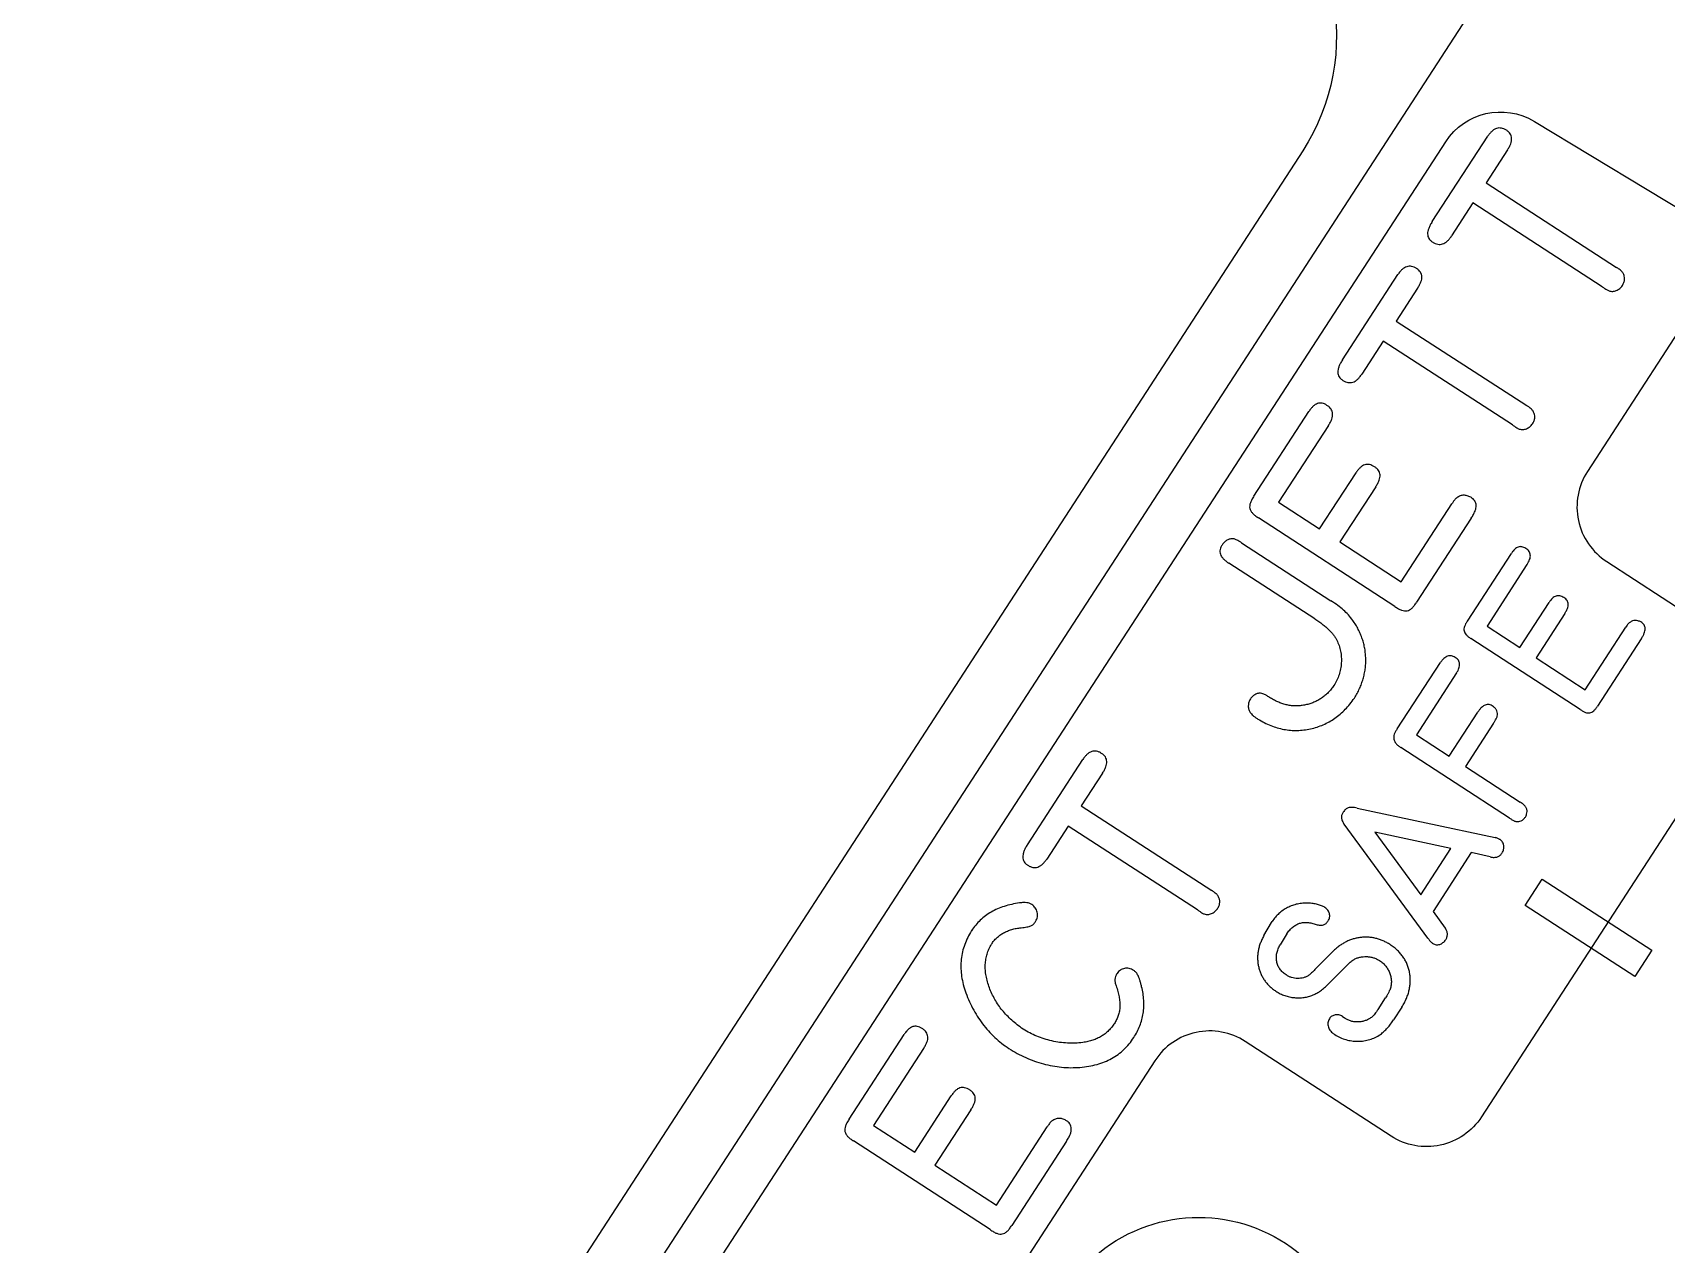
# Model space of a CAD drawing. Header units: millimetres. Extents: x -219 to 14, y 168 to 388.
# Drawn here: x -126.39 to -86.7, y 334.68 to 364.14 of the extents above; entities that cross this region are included whole.
import ezdxf

# ---------------------------------------------------------------- set-up
doc = ezdxf.new("R2010")
doc.units = ezdxf.units.MM
doc.layers.get('0').update_dxf_attribs({"linetype": 'CONTINUOUS'})

msp = doc.modelspace()

# ---------------------------------------------------------------- linework, layer by layer
for p, q in [((-92.385, 359.544), (-91.035, 361.62)), ((-90.558, 361.286), (-91.076, 360.489)), ((-91.076, 360.489), (-87.907, 358.431)), ((-91.394, 360), (-91.915, 359.195)), ((-88.254, 357.962), (-91.394, 360)), ((-94.567, 356.183), (-93.217, 358.259)), ((-92.74, 357.926), (-93.258, 357.128)), ((-93.258, 357.128), (-90.089, 355.07)), ((-93.576, 356.639), (-94.097, 355.835)), ((-90.436, 354.601), (-93.576, 356.639)), ((-96.716, 352.873), (-95.379, 354.93)), ((-94.907, 354.589), (-96.12, 352.721)), ((-95.121, 352.073), (-94.233, 353.44)), ((-93.759, 353.1), (-94.632, 351.755)), ((-96.12, 352.721), (-95.121, 352.073)), ((-93.138, 350.785), (-91.906, 352.682)), ((-93.291, 350.189), (-96.608, 352.342)), ((-91.436, 352.336), (-92.764, 350.29)), ((-97.017, 351.737), (-94.847, 350.327)), ((-94.632, 351.755), (-93.138, 350.785)), ((-91.53, 349.834), (-90.461, 351.479)), ((-95.236, 349.885), (-97.329, 351.243)), ((-90.083, 351.207), (-91.053, 349.712)), ((-90.254, 349.193), (-89.544, 350.287)), ((-89.165, 350.015), (-89.863, 348.939)), ((-88.79, 347.686), (-91.444, 349.409)), ((-91.053, 349.712), (-90.254, 349.193)), ((-88.668, 348.163), (-87.682, 349.681)), ((-87.306, 349.404), (-88.369, 347.767)), ((-89.863, 348.939), (-88.668, 348.163)), ((-93.234, 347.21), (-92.184, 348.825)), ((-91.793, 348.572), (-92.77, 347.068)), ((-91.971, 346.549), (-91.276, 347.62)), ((-90.894, 347.352), (-91.58, 346.295)), ((-92.77, 347.068), (-91.971, 346.549)), ((-90.504, 345.04), (-93.15, 346.757)), ((-102.222, 344.394), (-100.873, 346.47)), ((-91.58, 346.295), (-90.25, 345.431)), ((-100.396, 346.136), (-100.913, 345.339)), ((-100.913, 345.339), (-97.744, 343.281)), ((-94.208, 345.285), (-90.856, 344.57)), ((-101.231, 344.85), (-101.752, 344.045)), ((-98.091, 342.811), (-101.231, 344.85)), ((-92.49, 342.126), (-94.523, 344.894)), ((-91.435, 344.202), (-92.363, 342.774)), ((-90.975, 344.099), (-91.435, 344.202)), ((-92.363, 342.774), (-92.067, 342.365)), ((-103.577, 342.306), (-103.577, 342.305)), ((-96.475, 342.185), (-96.291, 342.501)), ((-96.291, 342.501), (-96.272, 342.529)), ((-95.93, 342.206), (-96.08, 341.964)), ((-95.914, 342.23), (-95.93, 342.206)), ((-95.234, 341.359), (-94.795, 341.804)), ((-94.467, 341.453), (-94.909, 341.012)), ((-93.702, 340.391), (-93.517, 340.674)), ((-94.564, 340.219), (-94.526, 340.194)), ((-93.121, 340.447), (-93.323, 340.138)), ((-106.553, 337.723), (-105.217, 339.78)), ((-104.744, 339.439), (-105.957, 337.571)), ((-104.958, 336.922), (-104.07, 338.29)), ((-103.596, 337.95), (-104.47, 336.605)), ((-105.957, 337.571), (-104.958, 336.922)), ((-102.975, 335.635), (-101.743, 337.532)), ((-103.128, 335.039), (-106.445, 337.192)), ((-101.273, 337.185), (-102.601, 335.14)), ((-104.47, 336.605), (-102.975, 335.635))]:
    msp.add_line(p, q)
for points in [[(-68.916, 253.003), (-51.637, 279.616, 0.414214), (-51.861, 280.67), (-60.542, 286.307, -0.414214), (-62.036, 293.334), (-48.626, 313.987, -0.334226), (-42.887, 316.081), (-25.874, 310.906, -0.128396), (-23.687, 309.562), (-1.478, 286.414, 0.524399), (-0.24, 286.614), (14.326, 317.158, 0.376373), (14.053, 318.126), (-5.672, 330.933, -0.404795), (-6.66, 335.239, 0.404795), (-6.897, 336.272), (-86.68, 388.075, 0.414214), (-87.734, 387.851), (-99.007, 370.489, 0.414214), (-98.783, 369.435), (-97.025, 368.294, -0.414214), (-95.531, 361.266), (-163.24, 256.987, 0.414214)], [(-160.595, 258.147), (-81.059, 380.64, -0.414214), (-78.863, 381.107), (-32.262, 350.849)]]:
    msp.add_lwpolyline(points, format="xyb")
for points in [[(-88.611, 353.473, 0.414214), (-88.144, 351.277), (-85.45, 349.528, -0.414214), (-84.983, 347.332), (-91.187, 337.777, -0.414214), (-93.383, 337.31), (-96.927, 339.611, 0.414214), (-99.123, 339.144), (-107.414, 326.375, -0.414214), (-109.61, 325.908), (-112.181, 327.577, -0.414214), (-112.648, 329.773), (-92.056, 361.487, -0.404876), (-89.903, 361.981), (-85.794, 359.496, -0.423613), (-85.509, 358.251)], [(-102.675, 324.62), (-97.702, 327.658, -4.314114), (-94.814, 329.422), (-94.471, 329.632, -0.288725), (-94.201, 329.628), (-89.77, 326.751, -0.414214), (-89.303, 324.555), (-90.889, 322.111, -0.112084), (-91.393, 321.621), (-98.607, 317.214, -0.29717), (-100.34, 317.265), (-104.075, 319.859, -0.414214), (-104.473, 322.068), (-102.751, 324.548, -0.104215)]]:
    msp.add_lwpolyline(points, format="xyb", close=True)
for points in [[(-93.78, 344.703), (-92.658, 343.175), (-91.929, 344.299)], [(-90.127, 342.918), (-89.712, 343.557), (-87.049, 341.828), (-87.464, 341.189)]]:
    msp.add_lwpolyline(points, close=True)
for points, knots in [([(-90.581, 361.766), (-90.602, 361.778), (-90.64, 361.801), (-90.703, 361.818), (-90.764, 361.824), (-90.823, 361.811), (-90.881, 361.785), (-90.935, 361.743), (-90.988, 361.688), (-91.019, 361.644), (-91.035, 361.62)], [0, 0, 0, 0, 0.130829, 0.247349, 0.357249, 0.465448, 0.577582, 0.702496, 0.841047, 1, 1, 1, 1]), ([(-90.558, 361.286), (-90.542, 361.312), (-90.511, 361.361), (-90.478, 361.435), (-90.457, 361.503), (-90.453, 361.568), (-90.463, 361.627), (-90.489, 361.68), (-90.528, 361.729), (-90.563, 361.753), (-90.581, 361.766)], [0, 0, 0, 0, 0.168067, 0.313873, 0.443459, 0.557405, 0.664641, 0.767971, 0.878026, 1, 1, 1, 1]), ([(-92.385, 359.544), (-92.402, 359.516), (-92.435, 359.464), (-92.47, 359.385), (-92.492, 359.313), (-92.5, 359.246), (-92.491, 359.185), (-92.467, 359.129), (-92.426, 359.082), (-92.392, 359.058), (-92.373, 359.045)], [0, 0, 0, 0, 0.174047, 0.323777, 0.455577, 0.569309, 0.675346, 0.776885, 0.882429, 1, 1, 1, 1]), ([(-92.373, 359.045), (-92.353, 359.033), (-92.314, 359.01), (-92.251, 358.993), (-92.19, 358.986), (-92.13, 359.001), (-92.072, 359.026), (-92.017, 359.07), (-91.963, 359.126), (-91.931, 359.171), (-91.915, 359.195)], [0, 0, 0, 0, 0.129367, 0.244583, 0.353255, 0.461557, 0.575019, 0.700289, 0.84096, 1, 1, 1, 1]), ([(-92.763, 358.405), (-92.784, 358.417), (-92.822, 358.44), (-92.885, 358.457), (-92.946, 358.463), (-93.005, 358.451), (-93.063, 358.425), (-93.117, 358.383), (-93.17, 358.328), (-93.201, 358.283), (-93.217, 358.259)], [0, 0, 0, 0, 0.130829, 0.247349, 0.357249, 0.465448, 0.577582, 0.702496, 0.841047, 1, 1, 1, 1]), ([(-92.74, 357.926), (-92.724, 357.951), (-92.693, 358), (-92.66, 358.074), (-92.639, 358.143), (-92.635, 358.207), (-92.645, 358.267), (-92.671, 358.32), (-92.71, 358.368), (-92.745, 358.392), (-92.763, 358.405)], [0, 0, 0, 0, 0.168067, 0.313873, 0.443459, 0.557405, 0.664641, 0.767971, 0.878026, 1, 1, 1, 1]), ([(-87.748, 358.293), (-87.755, 358.304), (-87.77, 358.325), (-87.801, 358.357), (-87.847, 358.392), (-87.884, 358.416), (-87.907, 358.431)], [0, 0, 0, 0, 0.180688, 0.369676, 0.62249, 1, 1, 1, 1]), ([(-87.765, 357.99), (-87.75, 358.015), (-87.723, 358.063), (-87.708, 358.143), (-87.714, 358.222), (-87.736, 358.269), (-87.748, 358.293)], [0, 0, 0, 0, 0.271625, 0.513707, 0.751405, 1, 1, 1, 1]), ([(-88.254, 357.962), (-88.233, 357.947), (-88.198, 357.923), (-88.153, 357.895), (-88.119, 357.876), (-88.098, 357.866), (-88.088, 357.861)], [0, 0, 0, 0, 0.401467, 0.649783, 0.824414, 1, 1, 1, 1]), ([(-88.088, 357.861), (-88.074, 357.857), (-88.045, 357.849), (-88, 357.848), (-87.955, 357.853), (-87.911, 357.869), (-87.868, 357.889), (-87.829, 357.918), (-87.793, 357.95), (-87.774, 357.977), (-87.765, 357.99)], [0, 0, 0, 0, 0.120075, 0.238469, 0.3575, 0.484643, 0.612941, 0.740114, 0.867525, 1, 1, 1, 1]), ([(-94.567, 356.183), (-94.584, 356.155), (-94.617, 356.103), (-94.652, 356.024), (-94.674, 355.952), (-94.682, 355.885), (-94.673, 355.824), (-94.649, 355.769), (-94.608, 355.722), (-94.574, 355.697), (-94.555, 355.685)], [0, 0, 0, 0, 0.174047, 0.323777, 0.455577, 0.569309, 0.675346, 0.776885, 0.882429, 1, 1, 1, 1]), ([(-94.555, 355.685), (-94.535, 355.672), (-94.496, 355.649), (-94.433, 355.632), (-94.372, 355.626), (-94.312, 355.64), (-94.254, 355.666), (-94.199, 355.709), (-94.145, 355.766), (-94.113, 355.811), (-94.097, 355.835)], [0, 0, 0, 0, 0.129367, 0.244583, 0.353255, 0.461557, 0.575019, 0.700289, 0.84096, 1, 1, 1, 1]), ([(-94.942, 355.076), (-94.961, 355.089), (-94.998, 355.112), (-95.058, 355.13), (-95.116, 355.135), (-95.174, 355.123), (-95.229, 355.097), (-95.282, 355.054), (-95.334, 354.999), (-95.364, 354.954), (-95.379, 354.93)], [0, 0, 0, 0, 0.129754, 0.244204, 0.352358, 0.457624, 0.571353, 0.69607, 0.837509, 1, 1, 1, 1]), ([(-94.907, 354.589), (-94.89, 354.615), (-94.857, 354.664), (-94.825, 354.739), (-94.805, 354.809), (-94.802, 354.874), (-94.814, 354.935), (-94.842, 354.989), (-94.884, 355.039), (-94.922, 355.063), (-94.942, 355.076)], [0, 0, 0, 0, 0.165475, 0.309871, 0.436909, 0.551529, 0.656124, 0.761672, 0.873792, 1, 1, 1, 1]), ([(-89.93, 354.933), (-89.937, 354.943), (-89.952, 354.965), (-89.983, 354.996), (-90.029, 355.032), (-90.066, 355.056), (-90.089, 355.07)], [0, 0, 0, 0, 0.180688, 0.369676, 0.62249, 1, 1, 1, 1]), ([(-89.947, 354.629), (-89.932, 354.655), (-89.905, 354.703), (-89.89, 354.782), (-89.896, 354.861), (-89.918, 354.909), (-89.93, 354.933)], [0, 0, 0, 0, 0.271625, 0.513707, 0.751405, 1, 1, 1, 1]), ([(-90.436, 354.601), (-90.415, 354.586), (-90.38, 354.563), (-90.335, 354.534), (-90.301, 354.515), (-90.281, 354.505), (-90.27, 354.5)], [0, 0, 0, 0, 0.401467, 0.649783, 0.824414, 1, 1, 1, 1]), ([(-90.27, 354.5), (-90.256, 354.497), (-90.227, 354.489), (-90.182, 354.488), (-90.137, 354.493), (-90.093, 354.508), (-90.05, 354.529), (-90.011, 354.557), (-89.975, 354.59), (-89.956, 354.616), (-89.947, 354.629)], [0, 0, 0, 0, 0.120075, 0.238469, 0.3575, 0.484643, 0.612941, 0.740114, 0.867525, 1, 1, 1, 1]), ([(-93.788, 353.583), (-93.808, 353.596), (-93.846, 353.62), (-93.907, 353.639), (-93.967, 353.645), (-94.026, 353.634), (-94.082, 353.607), (-94.136, 353.565), (-94.188, 353.51), (-94.217, 353.464), (-94.233, 353.44)], [0, 0, 0, 0, 0.131762, 0.248301, 0.356631, 0.464506, 0.57666, 0.700281, 0.839761, 1, 1, 1, 1]), ([(-93.759, 353.1), (-93.742, 353.126), (-93.71, 353.175), (-93.675, 353.251), (-93.655, 353.32), (-93.65, 353.385), (-93.662, 353.445), (-93.688, 353.499), (-93.731, 353.547), (-93.768, 353.571), (-93.788, 353.583)], [0, 0, 0, 0, 0.168511, 0.315053, 0.442072, 0.555361, 0.660409, 0.76483, 0.875171, 1, 1, 1, 1]), ([(-96.716, 352.873), (-96.734, 352.845), (-96.768, 352.792), (-96.805, 352.713), (-96.822, 352.64), (-96.821, 352.572), (-96.796, 352.509), (-96.751, 352.45), (-96.688, 352.392), (-96.636, 352.359), (-96.608, 352.342)], [0, 0, 0, 0, 0.1585091, 0.2908369, 0.4048166, 0.5043141, 0.6034536, 0.7159414, 0.8469573, 1, 1, 1, 1]), ([(-91.784, 352.831), (-91.793, 352.824), (-91.813, 352.811), (-91.84, 352.781), (-91.869, 352.737), (-91.892, 352.703), (-91.906, 352.682)], [0, 0, 0, 0, 0.185114, 0.367125, 0.615123, 1, 1, 1, 1]), ([(-91.449, 352.843), (-91.478, 352.857), (-91.532, 352.884), (-91.621, 352.896), (-91.708, 352.879), (-91.758, 352.848), (-91.784, 352.831)], [0, 0, 0, 0, 0.269511, 0.509617, 0.744319, 1, 1, 1, 1]), ([(-91.436, 352.336), (-91.417, 352.364), (-91.383, 352.417), (-91.345, 352.497), (-91.322, 352.571), (-91.316, 352.639), (-91.324, 352.702), (-91.35, 352.758), (-91.392, 352.807), (-91.429, 352.83), (-91.449, 352.843)], [0, 0, 0, 0, 0.17315, 0.32387, 0.453868, 0.569336, 0.672569, 0.774373, 0.880492, 1, 1, 1, 1]), ([(-97.197, 351.828), (-97.224, 351.83), (-97.279, 351.835), (-97.358, 351.811), (-97.428, 351.761), (-97.464, 351.715), (-97.483, 351.691)], [0, 0, 0, 0, 0.248224, 0.482022, 0.725814, 1, 1, 1, 1]), ([(-97.017, 351.737), (-97.039, 351.751), (-97.075, 351.774), (-97.124, 351.801), (-97.162, 351.818), (-97.186, 351.825), (-97.197, 351.828)], [0, 0, 0, 0, 0.3790688, 0.6396887, 0.8306493, 1, 1, 1, 1]), ([(-97.483, 351.691), (-97.496, 351.671), (-97.52, 351.635), (-97.541, 351.575), (-97.545, 351.515), (-97.533, 351.457), (-97.504, 351.4), (-97.46, 351.345), (-97.401, 351.291), (-97.354, 351.26), (-97.329, 351.243)], [0, 0, 0, 0, 0.127606, 0.239979, 0.344921, 0.449711, 0.563268, 0.69021, 0.834838, 1, 1, 1, 1]), ([(-90.111, 351.596), (-90.126, 351.606), (-90.155, 351.625), (-90.204, 351.639), (-90.25, 351.644), (-90.296, 351.634), (-90.341, 351.613), (-90.383, 351.579), (-90.425, 351.534), (-90.448, 351.498), (-90.461, 351.479)], [0, 0, 0, 0, 0.129754, 0.244204, 0.352358, 0.457624, 0.571353, 0.69607, 0.837509, 1, 1, 1, 1]), ([(-90.083, 351.207), (-90.069, 351.227), (-90.043, 351.266), (-90.017, 351.326), (-90.001, 351.382), (-89.999, 351.435), (-90.008, 351.483), (-90.031, 351.526), (-90.065, 351.566), (-90.095, 351.586), (-90.111, 351.596)], [0, 0, 0, 0, 0.165475, 0.309871, 0.436909, 0.551529, 0.656124, 0.761672, 0.873792, 1, 1, 1, 1]), ([(-94.315, 349.849), (-94.35, 349.894), (-94.419, 349.983), (-94.542, 350.105), (-94.684, 350.219), (-94.79, 350.289), (-94.847, 350.327)], [0, 0, 0, 0, 0.238347, 0.470436, 0.71871, 1, 1, 1, 1]), ([(-93.291, 350.189), (-93.263, 350.169), (-93.212, 350.133), (-93.133, 350.096), (-93.061, 350.076), (-92.993, 350.078), (-92.93, 350.103), (-92.871, 350.147), (-92.815, 350.211), (-92.782, 350.262), (-92.764, 350.29)], [0, 0, 0, 0, 0.158944, 0.291446, 0.404705, 0.504515, 0.603966, 0.715313, 0.846477, 1, 1, 1, 1]), ([(-89.188, 350.402), (-89.204, 350.412), (-89.234, 350.431), (-89.283, 350.447), (-89.331, 350.451), (-89.378, 350.442), (-89.423, 350.421), (-89.466, 350.387), (-89.507, 350.343), (-89.531, 350.307), (-89.544, 350.287)], [0, 0, 0, 0, 0.131762, 0.248301, 0.356631, 0.464506, 0.57666, 0.700281, 0.839761, 1, 1, 1, 1]), ([(-89.165, 350.015), (-89.151, 350.036), (-89.125, 350.075), (-89.097, 350.136), (-89.082, 350.191), (-89.077, 350.243), (-89.087, 350.291), (-89.108, 350.334), (-89.142, 350.373), (-89.172, 350.392), (-89.188, 350.402)], [0, 0, 0, 0, 0.168511, 0.315053, 0.442072, 0.555361, 0.660409, 0.76483, 0.875171, 1, 1, 1, 1]), ([(-95.236, 349.885), (-95.203, 349.863), (-95.14, 349.821), (-95.052, 349.755), (-94.973, 349.691), (-94.902, 349.626), (-94.839, 349.563), (-94.785, 349.498), (-94.739, 349.435), (-94.715, 349.391), (-94.703, 349.37)], [0, 0, 0, 0, 0.157389, 0.302996, 0.439528, 0.567294, 0.686676, 0.798535, 0.903147, 1, 1, 1, 1]), ([(-94.277, 347.96), (-94.254, 347.997), (-94.208, 348.072), (-94.151, 348.188), (-94.103, 348.305), (-94.063, 348.424), (-94.033, 348.544), (-94.012, 348.666), (-94, 348.79), (-93.999, 348.914), (-94.006, 349.039), (-94.021, 349.162), (-94.048, 349.282), (-94.083, 349.4), (-94.126, 349.517), (-94.18, 349.63), (-94.242, 349.742), (-94.29, 349.813), (-94.315, 349.849)], [0, 0, 0, 0, 0.065923, 0.130154, 0.193049, 0.255351, 0.316877, 0.377961, 0.439632, 0.501827, 0.563925, 0.625517, 0.686541, 0.747745, 0.809433, 0.871791, 0.935292, 1, 1, 1, 1]), ([(-91.53, 349.834), (-91.545, 349.811), (-91.572, 349.769), (-91.601, 349.706), (-91.615, 349.647), (-91.614, 349.593), (-91.594, 349.542), (-91.558, 349.495), (-91.507, 349.449), (-91.466, 349.423), (-91.444, 349.409)], [0, 0, 0, 0, 0.158509, 0.290837, 0.404817, 0.504314, 0.603454, 0.715941, 0.846957, 1, 1, 1, 1]), ([(-87.584, 349.8), (-87.592, 349.795), (-87.608, 349.784), (-87.629, 349.76), (-87.653, 349.725), (-87.671, 349.697), (-87.682, 349.681)], [0, 0, 0, 0, 0.185114, 0.367125, 0.615123, 1, 1, 1, 1]), ([(-87.317, 349.81), (-87.34, 349.821), (-87.383, 349.843), (-87.454, 349.852), (-87.524, 349.838), (-87.563, 349.813), (-87.584, 349.8)], [0, 0, 0, 0, 0.269511, 0.509617, 0.744319, 1, 1, 1, 1]), ([(-87.306, 349.404), (-87.291, 349.426), (-87.263, 349.469), (-87.233, 349.533), (-87.215, 349.592), (-87.21, 349.647), (-87.216, 349.697), (-87.237, 349.741), (-87.271, 349.78), (-87.301, 349.8), (-87.317, 349.81)], [0, 0, 0, 0, 0.17315, 0.32387, 0.453868, 0.569336, 0.672569, 0.774373, 0.880492, 1, 1, 1, 1]), ([(-94.703, 349.37), (-94.684, 349.326), (-94.644, 349.239), (-94.61, 349.1), (-94.591, 348.958), (-94.592, 348.813), (-94.609, 348.668), (-94.647, 348.528), (-94.699, 348.391), (-94.749, 348.308), (-94.774, 348.265)], [0, 0, 0, 0, 0.123933, 0.246545, 0.370064, 0.495968, 0.622303, 0.747585, 0.872666, 1, 1, 1, 1]), ([(-91.825, 348.95), (-91.84, 348.959), (-91.87, 348.976), (-91.919, 348.989), (-91.967, 348.991), (-92.014, 348.981), (-92.059, 348.958), (-92.103, 348.924), (-92.145, 348.879), (-92.171, 348.844), (-92.184, 348.825)], [0, 0, 0, 0, 0.124723, 0.238759, 0.348369, 0.45629, 0.57015, 0.695658, 0.839338, 1, 1, 1, 1]), ([(-91.793, 348.572), (-91.781, 348.591), (-91.757, 348.628), (-91.734, 348.686), (-91.72, 348.74), (-91.717, 348.791), (-91.727, 348.838), (-91.749, 348.88), (-91.781, 348.919), (-91.81, 348.939), (-91.825, 348.95)], [0, 0, 0, 0, 0.160822, 0.303607, 0.430121, 0.544897, 0.652145, 0.759141, 0.872467, 1, 1, 1, 1]), ([(-94.774, 348.265), (-94.796, 348.235), (-94.838, 348.175), (-94.913, 348.094), (-94.99, 348.02), (-95.075, 347.958), (-95.163, 347.902), (-95.258, 347.857), (-95.358, 347.82), (-95.462, 347.793), (-95.569, 347.775), (-95.675, 347.769), (-95.78, 347.771), (-95.884, 347.786), (-95.988, 347.81), (-96.09, 347.845), (-96.191, 347.891), (-96.257, 347.929), (-96.29, 347.947)], [0, 0, 0, 0, 0.065256, 0.128806, 0.190969, 0.252017, 0.31215, 0.373013, 0.434909, 0.497926, 0.560942, 0.622838, 0.683702, 0.744374, 0.805984, 0.868873, 0.933511, 1, 1, 1, 1]), ([(-96.803, 347.941), (-96.817, 347.914), (-96.846, 347.86), (-96.857, 347.769), (-96.85, 347.681), (-96.822, 347.631), (-96.808, 347.607)], [0, 0, 0, 0, 0.259101, 0.518479, 0.768719, 1, 1, 1, 1]), ([(-96.523, 348.073), (-96.548, 348.076), (-96.6, 348.083), (-96.677, 348.054), (-96.75, 348.01), (-96.785, 347.964), (-96.803, 347.941)], [0, 0, 0, 0, 0.227779, 0.475376, 0.73674, 1, 1, 1, 1]), ([(-96.62, 347.451), (-96.569, 347.42), (-96.468, 347.361), (-96.31, 347.292), (-96.151, 347.236), (-95.992, 347.198), (-95.831, 347.175), (-95.669, 347.172), (-95.506, 347.182), (-95.343, 347.21), (-95.184, 347.252), (-95.031, 347.31), (-94.885, 347.383), (-94.748, 347.47), (-94.617, 347.57), (-94.496, 347.687), (-94.38, 347.816), (-94.312, 347.911), (-94.277, 347.96)], [0, 0, 0, 0, 0.06671, 0.1313706, 0.1939986, 0.2552204, 0.3156436, 0.3760999, 0.437134, 0.499236, 0.5613643, 0.6224784, 0.6831986, 0.7438078, 0.8053926, 0.8683038, 0.9329059, 1, 1, 1, 1]), ([(-96.29, 347.947), (-96.305, 347.957), (-96.333, 347.976), (-96.373, 348.001), (-96.406, 348.019), (-96.44, 348.039), (-96.479, 348.056), (-96.508, 348.067), (-96.523, 348.073)], [0, 0, 0, 0, 0.204987, 0.382943, 0.526256, 0.638686, 0.826298, 1, 1, 1, 1]), ([(-90.905, 347.757), (-90.921, 347.768), (-90.951, 347.787), (-91.001, 347.802), (-91.05, 347.804), (-91.099, 347.793), (-91.146, 347.768), (-91.191, 347.73), (-91.236, 347.68), (-91.262, 347.641), (-91.276, 347.62)], [0, 0, 0, 0, 0.124678, 0.235438, 0.340623, 0.446501, 0.558822, 0.687748, 0.833953, 1, 1, 1, 1]), ([(-90.806, 347.517), (-90.802, 347.541), (-90.795, 347.586), (-90.81, 347.653), (-90.848, 347.712), (-90.885, 347.742), (-90.905, 347.757)], [0, 0, 0, 0, 0.254544, 0.491372, 0.730048, 1, 1, 1, 1]), ([(-88.79, 347.686), (-88.768, 347.67), (-88.727, 347.641), (-88.664, 347.612), (-88.606, 347.596), (-88.552, 347.598), (-88.501, 347.617), (-88.454, 347.653), (-88.409, 347.704), (-88.383, 347.745), (-88.369, 347.767)], [0, 0, 0, 0, 0.158944, 0.291446, 0.404705, 0.504515, 0.603966, 0.715313, 0.846477, 1, 1, 1, 1]), ([(-96.808, 347.607), (-96.799, 347.596), (-96.778, 347.569), (-96.736, 347.532), (-96.683, 347.491), (-96.642, 347.465), (-96.62, 347.451)], [0, 0, 0, 0, 0.179249, 0.407395, 0.679079, 1, 1, 1, 1]), ([(-90.894, 347.352), (-90.881, 347.371), (-90.859, 347.405), (-90.833, 347.451), (-90.816, 347.486), (-90.809, 347.508), (-90.806, 347.517)], [0, 0, 0, 0, 0.377536, 0.644293, 0.838072, 1, 1, 1, 1]), ([(-93.234, 347.21), (-93.249, 347.188), (-93.278, 347.148), (-93.307, 347.085), (-93.321, 347.023), (-93.318, 346.964), (-93.299, 346.906), (-93.264, 346.852), (-93.214, 346.801), (-93.172, 346.772), (-93.15, 346.757)], [0, 0, 0, 0, 0.145923, 0.274015, 0.386439, 0.493493, 0.603026, 0.718993, 0.850301, 1, 1, 1, 1]), ([(-100.418, 346.615), (-100.439, 346.628), (-100.477, 346.651), (-100.54, 346.668), (-100.601, 346.674), (-100.66, 346.661), (-100.718, 346.635), (-100.772, 346.593), (-100.825, 346.538), (-100.856, 346.494), (-100.873, 346.47)], [0, 0, 0, 0, 0.130829, 0.247349, 0.357249, 0.465448, 0.577582, 0.702496, 0.841047, 1, 1, 1, 1]), ([(-100.396, 346.136), (-100.379, 346.162), (-100.348, 346.21), (-100.315, 346.284), (-100.294, 346.353), (-100.29, 346.418), (-100.3, 346.477), (-100.326, 346.53), (-100.365, 346.579), (-100.4, 346.603), (-100.418, 346.615)], [0, 0, 0, 0, 0.168067, 0.313873, 0.443459, 0.557405, 0.664641, 0.767971, 0.878026, 1, 1, 1, 1]), ([(-90.129, 345.332), (-90.135, 345.34), (-90.146, 345.356), (-90.17, 345.378), (-90.206, 345.401), (-90.233, 345.42), (-90.25, 345.431)], [0, 0, 0, 0, 0.188152, 0.36832, 0.619021, 1, 1, 1, 1]), ([(-94.547, 345.186), (-94.554, 345.176), (-94.569, 345.155), (-94.583, 345.121), (-94.589, 345.086), (-94.59, 345.049), (-94.584, 345.012), (-94.57, 344.973), (-94.55, 344.933), (-94.532, 344.907), (-94.523, 344.894)], [0, 0, 0, 0, 0.1216, 0.234761, 0.346222, 0.458938, 0.577979, 0.706875, 0.847112, 1, 1, 1, 1]), ([(-94.208, 345.285), (-94.23, 345.289), (-94.272, 345.297), (-94.33, 345.303), (-94.38, 345.303), (-94.423, 345.295), (-94.46, 345.28), (-94.492, 345.255), (-94.522, 345.224), (-94.538, 345.199), (-94.547, 345.186)], [0, 0, 0, 0, 0.1782, 0.330029, 0.459111, 0.5663, 0.664595, 0.76729, 0.87824, 1, 1, 1, 1]), ([(-90.504, 345.04), (-90.486, 345.028), (-90.455, 345.008), (-90.414, 344.983), (-90.382, 344.967), (-90.361, 344.962), (-90.35, 344.96)], [0, 0, 0, 0, 0.383777, 0.632586, 0.813059, 1, 1, 1, 1]), ([(-90.35, 344.96), (-90.328, 344.958), (-90.284, 344.956), (-90.221, 344.977), (-90.164, 345.013), (-90.136, 345.049), (-90.121, 345.068)], [0, 0, 0, 0, 0.250903, 0.48689, 0.729329, 1, 1, 1, 1]), ([(-90.121, 345.068), (-90.109, 345.09), (-90.087, 345.133), (-90.077, 345.194), (-90.083, 345.241), (-90.091, 345.274), (-90.108, 345.305), (-90.122, 345.323), (-90.129, 345.332)], [0, 0, 0, 0, 0.260653, 0.512239, 0.635801, 0.756856, 0.8762, 1, 1, 1, 1]), ([(-90.735, 344.519), (-90.744, 344.523), (-90.763, 344.534), (-90.793, 344.548), (-90.825, 344.56), (-90.846, 344.567), (-90.856, 344.57)], [0, 0, 0, 0, 0.225997, 0.491418, 0.766256, 1, 1, 1, 1]), ([(-102.222, 344.394), (-102.239, 344.366), (-102.272, 344.314), (-102.307, 344.234), (-102.329, 344.162), (-102.337, 344.096), (-102.328, 344.035), (-102.304, 343.979), (-102.264, 343.932), (-102.229, 343.908), (-102.21, 343.895)], [0, 0, 0, 0, 0.174047, 0.323777, 0.455577, 0.569309, 0.675346, 0.776885, 0.882429, 1, 1, 1, 1]), ([(-90.975, 344.099), (-90.958, 344.096), (-90.926, 344.089), (-90.88, 344.087), (-90.838, 344.089), (-90.799, 344.1), (-90.765, 344.115), (-90.734, 344.136), (-90.708, 344.163), (-90.695, 344.185), (-90.687, 344.196)], [0, 0, 0, 0, 0.155712, 0.294933, 0.423708, 0.54252, 0.656478, 0.767676, 0.879718, 1, 1, 1, 1]), ([(-90.687, 344.196), (-90.679, 344.21), (-90.663, 344.237), (-90.649, 344.283), (-90.642, 344.328), (-90.644, 344.373), (-90.655, 344.417), (-90.673, 344.456), (-90.7, 344.491), (-90.723, 344.509), (-90.735, 344.519)], [0, 0, 0, 0, 0.134406, 0.263812, 0.388741, 0.514081, 0.63611, 0.756416, 0.874147, 1, 1, 1, 1]), ([(-102.21, 343.895), (-102.19, 343.883), (-102.151, 343.86), (-102.088, 343.843), (-102.027, 343.836), (-101.967, 343.851), (-101.909, 343.876), (-101.854, 343.92), (-101.8, 343.976), (-101.769, 344.021), (-101.752, 344.045)], [0, 0, 0, 0, 0.129367, 0.244583, 0.353255, 0.461557, 0.575019, 0.700289, 0.84096, 1, 1, 1, 1]), ([(-102.411, 342.978), (-102.475, 342.968), (-102.601, 342.948), (-102.782, 342.899), (-102.949, 342.837), (-103.103, 342.761), (-103.243, 342.668), (-103.368, 342.561), (-103.482, 342.442), (-103.545, 342.351), (-103.577, 342.305)], [0, 0, 0, 0, 0.140971, 0.27474, 0.402395, 0.524769, 0.644718, 0.762605, 0.88028, 1, 1, 1, 1]), ([(-102.117, 342.94), (-102.136, 342.951), (-102.173, 342.973), (-102.241, 342.989), (-102.32, 342.989), (-102.378, 342.982), (-102.411, 342.978)], [0, 0, 0, 0, 0.217331, 0.424758, 0.675269, 1, 1, 1, 1]), ([(-97.585, 343.143), (-97.592, 343.154), (-97.607, 343.175), (-97.638, 343.207), (-97.684, 343.242), (-97.721, 343.266), (-97.744, 343.281)], [0, 0, 0, 0, 0.180688, 0.369676, 0.62249, 1, 1, 1, 1]), ([(-97.602, 342.84), (-97.587, 342.865), (-97.56, 342.913), (-97.545, 342.993), (-97.551, 343.072), (-97.573, 343.119), (-97.585, 343.143)], [0, 0, 0, 0, 0.271625, 0.513707, 0.751405, 1, 1, 1, 1]), ([(-95.396, 342.975), (-95.441, 342.975), (-95.53, 342.976), (-95.66, 342.956), (-95.784, 342.92), (-95.902, 342.869), (-96.011, 342.803), (-96.11, 342.724), (-96.199, 342.633), (-96.248, 342.564), (-96.272, 342.529)], [0, 0, 0, 0, 0.131003, 0.257622, 0.382066, 0.507094, 0.631272, 0.753387, 0.87528, 1, 1, 1, 1]), ([(-94.994, 342.87), (-95.021, 342.885), (-95.077, 342.916), (-95.175, 342.945), (-95.282, 342.968), (-95.358, 342.973), (-95.396, 342.975)], [0, 0, 0, 0, 0.214499, 0.459554, 0.724968, 1, 1, 1, 1]), ([(-102.021, 342.53), (-102.012, 342.548), (-101.993, 342.582), (-101.977, 342.639), (-101.974, 342.696), (-101.982, 342.753), (-102, 342.809), (-102.03, 342.858), (-102.068, 342.904), (-102.1, 342.928), (-102.117, 342.94)], [0, 0, 0, 0, 0.12848, 0.252983, 0.372188, 0.496943, 0.620589, 0.743529, 0.867389, 1, 1, 1, 1]), ([(-98.091, 342.811), (-98.07, 342.797), (-98.035, 342.773), (-97.99, 342.745), (-97.956, 342.725), (-97.936, 342.716), (-97.925, 342.711)], [0, 0, 0, 0, 0.401467, 0.649783, 0.824414, 1, 1, 1, 1]), ([(-97.925, 342.711), (-97.911, 342.707), (-97.882, 342.699), (-97.837, 342.698), (-97.792, 342.703), (-97.748, 342.719), (-97.705, 342.739), (-97.666, 342.767), (-97.63, 342.8), (-97.611, 342.826), (-97.602, 342.84)], [0, 0, 0, 0, 0.120075, 0.238469, 0.3575, 0.484643, 0.612941, 0.740114, 0.867525, 1, 1, 1, 1]), ([(-94.915, 342.541), (-94.907, 342.556), (-94.891, 342.584), (-94.878, 342.629), (-94.874, 342.675), (-94.88, 342.72), (-94.895, 342.763), (-94.921, 342.803), (-94.954, 342.84), (-94.98, 342.86), (-94.994, 342.87)], [0, 0, 0, 0, 0.13088, 0.253124, 0.37161, 0.491676, 0.612369, 0.734709, 0.86264, 1, 1, 1, 1]), ([(-103.577, 342.306), (-103.61, 342.251), (-103.674, 342.142), (-103.749, 341.969), (-103.801, 341.792), (-103.834, 341.61), (-103.842, 341.424), (-103.828, 341.234), (-103.795, 341.038), (-103.756, 340.91), (-103.736, 340.844)], [0, 0, 0, 0, 0.126561, 0.248779, 0.369585, 0.489659, 0.611274, 0.73585, 0.8645, 1, 1, 1, 1]), ([(-103.096, 341.976), (-103.076, 342.004), (-103.037, 342.06), (-102.966, 342.134), (-102.888, 342.199), (-102.801, 342.254), (-102.705, 342.299), (-102.602, 342.336), (-102.489, 342.362), (-102.412, 342.372), (-102.371, 342.377)], [0, 0, 0, 0, 0.119873, 0.239099, 0.355666, 0.475593, 0.597491, 0.72553, 0.858394, 1, 1, 1, 1]), ([(-102.371, 342.377), (-102.347, 342.379), (-102.3, 342.382), (-102.237, 342.394), (-102.184, 342.403), (-102.129, 342.423), (-102.069, 342.461), (-102.037, 342.506), (-102.021, 342.53)], [0, 0, 0, 0, 0.18622, 0.345944, 0.48012, 0.589873, 0.786183, 1, 1, 1, 1]), ([(-96.475, 342.185), (-96.492, 342.154), (-96.524, 342.093), (-96.563, 341.999), (-96.594, 341.906), (-96.615, 341.812), (-96.627, 341.719), (-96.628, 341.625), (-96.623, 341.531), (-96.607, 341.438), (-96.583, 341.347), (-96.55, 341.26), (-96.509, 341.177), (-96.461, 341.098), (-96.403, 341.025), (-96.338, 340.955), (-96.264, 340.89), (-96.21, 340.852), (-96.183, 340.832)], [0, 0, 0, 0, 0.068381, 0.134233, 0.198524, 0.260693, 0.321999, 0.383071, 0.443897, 0.505669, 0.56708, 0.627587, 0.687368, 0.747729, 0.80835, 0.870166, 0.934001, 1, 1, 1, 1]), ([(-95.914, 342.23), (-95.893, 342.26), (-95.852, 342.319), (-95.776, 342.392), (-95.696, 342.449), (-95.608, 342.487), (-95.514, 342.506), (-95.414, 342.508), (-95.308, 342.492), (-95.238, 342.468), (-95.201, 342.456)], [0, 0, 0, 0, 0.136644, 0.262932, 0.380987, 0.495106, 0.610496, 0.730734, 0.859322, 1, 1, 1, 1]), ([(-95.201, 342.456), (-95.185, 342.452), (-95.154, 342.443), (-95.109, 342.437), (-95.067, 342.438), (-95.029, 342.445), (-94.994, 342.459), (-94.963, 342.48), (-94.936, 342.508), (-94.922, 342.53), (-94.915, 342.541)], [0, 0, 0, 0, 0.154021, 0.293256, 0.417897, 0.536847, 0.646879, 0.75929, 0.876961, 1, 1, 1, 1]), ([(-92.06, 342.082), (-92.053, 342.094), (-92.039, 342.115), (-92.026, 342.15), (-92.017, 342.185), (-92.015, 342.221), (-92.019, 342.257), (-92.029, 342.293), (-92.044, 342.33), (-92.059, 342.353), (-92.067, 342.365)], [0, 0, 0, 0, 0.130338, 0.252182, 0.370626, 0.488416, 0.604093, 0.72711, 0.858039, 1, 1, 1, 1]), ([(-102.327, 339.913), (-102.375, 339.947), (-102.47, 340.015), (-102.601, 340.127), (-102.723, 340.242), (-102.831, 340.366), (-102.928, 340.495), (-103.012, 340.63), (-103.086, 340.771), (-103.147, 340.916), (-103.194, 341.062), (-103.228, 341.205), (-103.244, 341.345), (-103.247, 341.48), (-103.232, 341.611), (-103.203, 341.738), (-103.159, 341.861), (-103.117, 341.937), (-103.096, 341.976)], [0, 0, 0, 0, 0.073672, 0.144808, 0.214096, 0.282072, 0.348651, 0.414274, 0.479768, 0.545566, 0.60964, 0.670672, 0.728318, 0.784091, 0.838278, 0.891672, 0.945302, 1, 1, 1, 1]), ([(-95.937, 341.229), (-95.966, 341.251), (-96.023, 341.292), (-96.089, 341.371), (-96.139, 341.459), (-96.166, 341.555), (-96.176, 341.656), (-96.164, 341.759), (-96.133, 341.864), (-96.098, 341.93), (-96.08, 341.964)], [0, 0, 0, 0, 0.129699, 0.250963, 0.369076, 0.488549, 0.609183, 0.731673, 0.861054, 1, 1, 1, 1]), ([(-93.404, 341.965), (-93.433, 341.982), (-93.489, 342.016), (-93.577, 342.058), (-93.666, 342.092), (-93.756, 342.12), (-93.846, 342.136), (-93.938, 342.147), (-94.03, 342.148), (-94.123, 342.142), (-94.214, 342.126), (-94.304, 342.105), (-94.392, 342.074), (-94.478, 342.036), (-94.561, 341.989), (-94.642, 341.936), (-94.72, 341.874), (-94.769, 341.828), (-94.795, 341.804)], [0, 0, 0, 0, 0.065995, 0.130262, 0.192676, 0.254053, 0.314151, 0.374557, 0.435265, 0.49621, 0.557413, 0.618187, 0.679031, 0.740776, 0.803132, 0.866769, 0.932378, 1, 1, 1, 1]), ([(-93.121, 340.447), (-93.101, 340.482), (-93.061, 340.551), (-93.011, 340.656), (-92.971, 340.762), (-92.942, 340.867), (-92.925, 340.972), (-92.916, 341.077), (-92.919, 341.182), (-92.933, 341.285), (-92.957, 341.386), (-92.991, 341.484), (-93.035, 341.576), (-93.089, 341.663), (-93.153, 341.746), (-93.227, 341.824), (-93.31, 341.899), (-93.372, 341.942), (-93.404, 341.965)], [0, 0, 0, 0, 0.070174, 0.1378, 0.202503, 0.265936, 0.327039, 0.387659, 0.447782, 0.508464, 0.568977, 0.627924, 0.687027, 0.746353, 0.806335, 0.868473, 0.932872, 1, 1, 1, 1]), ([(-92.49, 342.126), (-92.482, 342.115), (-92.469, 342.097), (-92.45, 342.071), (-92.433, 342.052), (-92.418, 342.032), (-92.399, 342.013), (-92.382, 342.001), (-92.374, 341.995)], [0, 0, 0, 0, 0.220157, 0.39487, 0.541435, 0.649468, 0.826608, 1, 1, 1, 1]), ([(-92.374, 341.995), (-92.36, 341.988), (-92.333, 341.974), (-92.29, 341.962), (-92.246, 341.963), (-92.202, 341.971), (-92.16, 341.987), (-92.123, 342.013), (-92.088, 342.044), (-92.069, 342.069), (-92.06, 342.082)], [0, 0, 0, 0, 0.127988, 0.249904, 0.36818, 0.490097, 0.615322, 0.739205, 0.865718, 1, 1, 1, 1]), ([(-99.637, 341.338), (-99.656, 341.349), (-99.692, 341.369), (-99.749, 341.388), (-99.806, 341.394), (-99.862, 341.389), (-99.915, 341.373), (-99.964, 341.347), (-100.007, 341.309), (-100.03, 341.278), (-100.042, 341.262)], [0, 0, 0, 0, 0.140842, 0.269864, 0.392287, 0.511159, 0.631131, 0.747646, 0.870232, 1, 1, 1, 1]), ([(-94.467, 341.453), (-94.451, 341.469), (-94.421, 341.499), (-94.378, 341.54), (-94.337, 341.572), (-94.31, 341.59), (-94.298, 341.598)], [0, 0, 0, 0, 0.302411, 0.568123, 0.800631, 1, 1, 1, 1]), ([(-94.298, 341.598), (-94.274, 341.611), (-94.225, 341.635), (-94.147, 341.661), (-94.065, 341.673), (-93.982, 341.677), (-93.897, 341.668), (-93.815, 341.649), (-93.736, 341.619), (-93.687, 341.59), (-93.662, 341.576)], [0, 0, 0, 0, 0.12257, 0.244174, 0.366966, 0.493233, 0.620313, 0.746003, 0.871694, 1, 1, 1, 1]), ([(-93.662, 341.576), (-93.634, 341.556), (-93.579, 341.516), (-93.51, 341.44), (-93.453, 341.357), (-93.412, 341.266), (-93.385, 341.171), (-93.375, 341.074), (-93.381, 340.978), (-93.398, 340.917), (-93.407, 340.886)], [0, 0, 0, 0, 0.131369, 0.258837, 0.384038, 0.511975, 0.637825, 0.758189, 0.87814, 1, 1, 1, 1]), ([(-100.042, 341.262), (-100.056, 341.239), (-100.082, 341.195), (-100.1, 341.121), (-100.093, 341.043), (-100.075, 340.992), (-100.065, 340.964)], [0, 0, 0, 0, 0.259798, 0.482573, 0.716463, 1, 1, 1, 1]), ([(-99.445, 340.942), (-99.452, 340.971), (-99.466, 341.025), (-99.488, 341.099), (-99.509, 341.162), (-99.537, 341.225), (-99.573, 341.289), (-99.617, 341.323), (-99.637, 341.338)], [0, 0, 0, 0, 0.200215, 0.371652, 0.518084, 0.638274, 0.834208, 1, 1, 1, 1]), ([(-95.386, 341.22), (-95.406, 341.208), (-95.447, 341.184), (-95.513, 341.159), (-95.583, 341.145), (-95.656, 341.141), (-95.729, 341.147), (-95.801, 341.165), (-95.871, 341.191), (-95.915, 341.216), (-95.937, 341.229)], [0, 0, 0, 0, 0.121612, 0.242447, 0.362945, 0.488851, 0.614853, 0.740468, 0.867254, 1, 1, 1, 1]), ([(-95.234, 341.359), (-95.249, 341.344), (-95.276, 341.316), (-95.315, 341.278), (-95.351, 341.246), (-95.375, 341.228), (-95.386, 341.22)], [0, 0, 0, 0, 0.3029188, 0.5692513, 0.8017776, 1, 1, 1, 1]), ([(-95.28, 340.742), (-95.249, 340.756), (-95.186, 340.784), (-95.093, 340.845), (-95, 340.922), (-94.94, 340.981), (-94.909, 341.012)], [0, 0, 0, 0, 0.216027, 0.452166, 0.713427, 1, 1, 1, 1]), ([(-103.736, 340.844), (-103.71, 340.772), (-103.656, 340.629), (-103.557, 340.422), (-103.442, 340.226), (-103.313, 340.041), (-103.171, 339.868), (-103.016, 339.709), (-102.85, 339.563), (-102.729, 339.48), (-102.669, 339.439)], [0, 0, 0, 0, 0.1281105, 0.2552889, 0.3812477, 0.5070703, 0.6317398, 0.7553642, 0.877608, 1, 1, 1, 1]), ([(-100.065, 340.964), (-100.05, 340.919), (-100.021, 340.832), (-99.991, 340.702), (-99.976, 340.578), (-99.972, 340.46), (-99.984, 340.348), (-100.011, 340.243), (-100.05, 340.143), (-100.088, 340.083), (-100.107, 340.052)], [0, 0, 0, 0, 0.149864, 0.289861, 0.421163, 0.544177, 0.661735, 0.775991, 0.887369, 1, 1, 1, 1]), ([(-99.637, 339.706), (-99.608, 339.752), (-99.552, 339.844), (-99.487, 339.991), (-99.439, 340.142), (-99.405, 340.295), (-99.389, 340.452), (-99.391, 340.613), (-99.409, 340.777), (-99.433, 340.886), (-99.445, 340.942)], [0, 0, 0, 0, 0.12683, 0.2509974, 0.3731343, 0.4941645, 0.6160205, 0.7401981, 0.8676073, 1, 1, 1, 1]), ([(-96.183, 340.832), (-96.148, 340.812), (-96.079, 340.771), (-95.969, 340.725), (-95.853, 340.693), (-95.735, 340.674), (-95.617, 340.669), (-95.5, 340.678), (-95.387, 340.7), (-95.315, 340.728), (-95.28, 340.742)], [0, 0, 0, 0, 0.127451, 0.254033, 0.379918, 0.507431, 0.633941, 0.756921, 0.878241, 1, 1, 1, 1]), ([(-93.407, 340.886), (-93.414, 340.87), (-93.429, 340.834), (-93.458, 340.78), (-93.487, 340.724), (-93.508, 340.69), (-93.517, 340.674)], [0, 0, 0, 0, 0.212682, 0.493091, 0.776251, 1, 1, 1, 1]), ([(-94.564, 340.219), (-94.579, 340.227), (-94.607, 340.242), (-94.652, 340.258), (-94.697, 340.263), (-94.742, 340.26), (-94.784, 340.248), (-94.823, 340.229), (-94.857, 340.201), (-94.875, 340.177), (-94.884, 340.165)], [0, 0, 0, 0, 0.138166, 0.267374, 0.391592, 0.514994, 0.635999, 0.752353, 0.874042, 1, 1, 1, 1]), ([(-94.486, 340.162), (-94.491, 340.165), (-94.505, 340.175), (-94.518, 340.186), (-94.526, 340.194)], [0, 0, 0, 0, 0.337311, 1, 1, 1, 1]), ([(-93.847, 340.208), (-93.87, 340.192), (-93.915, 340.158), (-93.992, 340.122), (-94.075, 340.098), (-94.162, 340.085), (-94.249, 340.085), (-94.334, 340.097), (-94.414, 340.123), (-94.462, 340.149), (-94.486, 340.162)], [0, 0, 0, 0, 0.123948, 0.246904, 0.372712, 0.502718, 0.632605, 0.757367, 0.878576, 1, 1, 1, 1]), ([(-93.702, 340.391), (-93.715, 340.371), (-93.739, 340.333), (-93.776, 340.283), (-93.811, 340.242), (-93.836, 340.219), (-93.847, 340.208)], [0, 0, 0, 0, 0.3046897, 0.5682597, 0.8018294, 1, 1, 1, 1]), ([(-104.779, 339.926), (-104.798, 339.939), (-104.835, 339.962), (-104.895, 339.98), (-104.954, 339.985), (-105.011, 339.973), (-105.066, 339.947), (-105.119, 339.904), (-105.171, 339.849), (-105.201, 339.804), (-105.217, 339.78)], [0, 0, 0, 0, 0.129754, 0.244204, 0.352358, 0.457624, 0.571353, 0.69607, 0.837509, 1, 1, 1, 1]), ([(-104.744, 339.439), (-104.727, 339.465), (-104.695, 339.513), (-104.662, 339.589), (-104.642, 339.659), (-104.639, 339.724), (-104.651, 339.785), (-104.679, 339.839), (-104.722, 339.888), (-104.759, 339.913), (-104.779, 339.926)], [0, 0, 0, 0, 0.165475, 0.309871, 0.436909, 0.551529, 0.656124, 0.761672, 0.873792, 1, 1, 1, 1]), ([(-100.875, 339.587), (-100.937, 339.58), (-101.061, 339.567), (-101.25, 339.57), (-101.439, 339.587), (-101.629, 339.622), (-101.815, 339.672), (-101.995, 339.737), (-102.167, 339.815), (-102.273, 339.88), (-102.327, 339.913)], [0, 0, 0, 0, 0.123429, 0.246362, 0.371654, 0.499321, 0.627274, 0.75299, 0.87671, 1, 1, 1, 1]), ([(-100.107, 340.052), (-100.128, 340.02), (-100.17, 339.957), (-100.246, 339.873), (-100.33, 339.798), (-100.423, 339.736), (-100.524, 339.682), (-100.634, 339.64), (-100.751, 339.606), (-100.833, 339.593), (-100.875, 339.587)], [0, 0, 0, 0, 0.123712, 0.244398, 0.364644, 0.484372, 0.606921, 0.731908, 0.862543, 1, 1, 1, 1]), ([(-94.884, 340.165), (-94.893, 340.149), (-94.91, 340.117), (-94.922, 340.066), (-94.923, 340.013), (-94.91, 339.961), (-94.886, 339.91), (-94.851, 339.861), (-94.806, 339.816), (-94.769, 339.79), (-94.75, 339.777)], [0, 0, 0, 0, 0.1189093, 0.2326063, 0.3427592, 0.4591397, 0.5812346, 0.7104329, 0.8475937, 1, 1, 1, 1]), ([(-93.642, 339.782), (-93.613, 339.806), (-93.555, 339.855), (-93.472, 339.94), (-93.393, 340.034), (-93.346, 340.103), (-93.323, 340.138)], [0, 0, 0, 0, 0.2296789, 0.4793983, 0.7396569, 1, 1, 1, 1]), ([(-102.669, 339.439), (-102.603, 339.398), (-102.471, 339.318), (-102.265, 339.216), (-102.052, 339.133), (-101.834, 339.064), (-101.613, 339.015), (-101.391, 338.983), (-101.168, 338.97), (-101.019, 338.978), (-100.945, 338.981)], [0, 0, 0, 0, 0.128002, 0.254475, 0.380313, 0.506069, 0.631037, 0.754574, 0.877253, 1, 1, 1, 1]), ([(-100.945, 338.981), (-100.873, 338.989), (-100.734, 339.004), (-100.532, 339.049), (-100.345, 339.112), (-100.174, 339.194), (-100.016, 339.294), (-99.874, 339.413), (-99.744, 339.549), (-99.673, 339.653), (-99.637, 339.706)], [0, 0, 0, 0, 0.139278, 0.27153, 0.397654, 0.519268, 0.638444, 0.757385, 0.876903, 1, 1, 1, 1]), ([(-94.75, 339.777), (-94.707, 339.752), (-94.622, 339.702), (-94.483, 339.653), (-94.339, 339.621), (-94.192, 339.612), (-94.045, 339.622), (-93.903, 339.654), (-93.766, 339.705), (-93.683, 339.756), (-93.642, 339.782)], [0, 0, 0, 0, 0.127253, 0.252347, 0.376096, 0.502812, 0.62837, 0.751743, 0.874653, 1, 1, 1, 1]), ([(-103.625, 338.433), (-103.645, 338.446), (-103.683, 338.47), (-103.745, 338.489), (-103.805, 338.495), (-103.863, 338.484), (-103.919, 338.457), (-103.973, 338.415), (-104.025, 338.359), (-104.055, 338.314), (-104.07, 338.29)], [0, 0, 0, 0, 0.131762, 0.248301, 0.356631, 0.464506, 0.57666, 0.700281, 0.839761, 1, 1, 1, 1]), ([(-103.596, 337.95), (-103.579, 337.976), (-103.547, 338.025), (-103.512, 338.1), (-103.493, 338.17), (-103.487, 338.235), (-103.499, 338.295), (-103.526, 338.349), (-103.568, 338.397), (-103.605, 338.42), (-103.625, 338.433)], [0, 0, 0, 0, 0.168511, 0.315053, 0.442072, 0.555361, 0.660409, 0.76483, 0.875171, 1, 1, 1, 1]), ([(-106.553, 337.723), (-106.571, 337.695), (-106.605, 337.642), (-106.642, 337.563), (-106.659, 337.49), (-106.658, 337.422), (-106.633, 337.359), (-106.588, 337.3), (-106.525, 337.242), (-106.473, 337.209), (-106.445, 337.192)], [0, 0, 0, 0, 0.1585091, 0.2908369, 0.4048166, 0.5043141, 0.6034536, 0.7159414, 0.8469573, 1, 1, 1, 1]), ([(-101.621, 337.681), (-101.631, 337.674), (-101.65, 337.661), (-101.677, 337.631), (-101.707, 337.587), (-101.729, 337.553), (-101.743, 337.532)], [0, 0, 0, 0, 0.185114, 0.367125, 0.615123, 1, 1, 1, 1]), ([(-101.286, 337.693), (-101.315, 337.707), (-101.369, 337.734), (-101.459, 337.746), (-101.545, 337.729), (-101.595, 337.697), (-101.621, 337.681)], [0, 0, 0, 0, 0.269511, 0.509617, 0.744319, 1, 1, 1, 1]), ([(-101.273, 337.185), (-101.255, 337.214), (-101.22, 337.266), (-101.182, 337.347), (-101.159, 337.421), (-101.153, 337.489), (-101.161, 337.552), (-101.187, 337.607), (-101.229, 337.656), (-101.267, 337.68), (-101.286, 337.693)], [0, 0, 0, 0, 0.17315, 0.32387, 0.453868, 0.569336, 0.672569, 0.774373, 0.880492, 1, 1, 1, 1]), ([(-103.128, 335.039), (-103.1, 335.019), (-103.049, 334.982), (-102.97, 334.946), (-102.898, 334.926), (-102.83, 334.928), (-102.767, 334.952), (-102.708, 334.997), (-102.652, 335.061), (-102.619, 335.112), (-102.601, 335.14)], [0, 0, 0, 0, 0.158944, 0.291446, 0.404705, 0.504515, 0.603966, 0.715313, 0.846477, 1, 1, 1, 1])]:
    msp.add_open_spline(points, degree=3, knots=knots)

doc.saveas('drawing.dxf')
